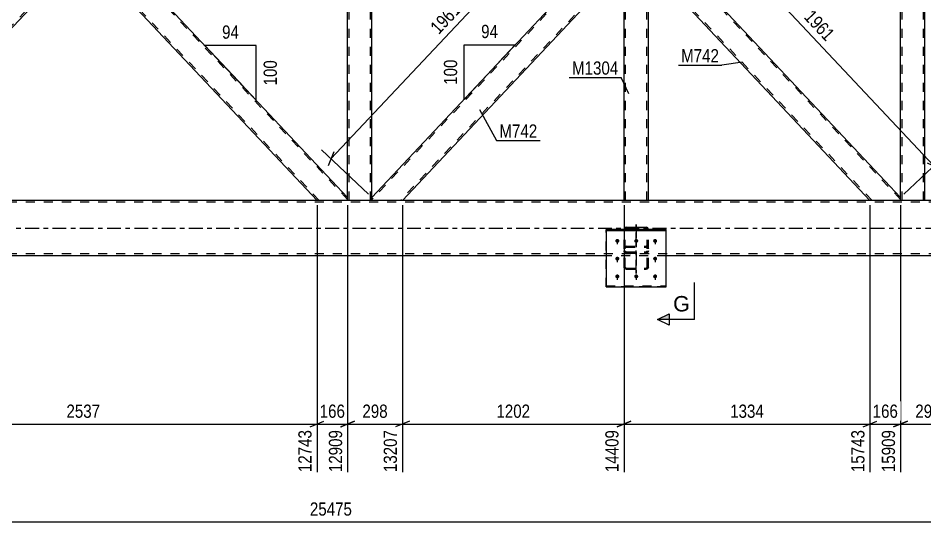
# Model space of a CAD drawing. Header units: millimetres. Extents: x -172 to 1017, y -617 to 224.
# Drawn here: x 356.4 to 553.1, y -191.3 to -82.1 of the extents above; entities that cross this region are included whole.
import ezdxf

# ---------------------------------------------------------------- set-up
doc = ezdxf.new("R2010")
doc.units = ezdxf.units.MM
doc.linetypes.add('DXK_LINE_DOT2', pattern=[3.9198, 1.9599, -1.9599])
doc.linetypes.add('DXK_LINE_DOT3', pattern=[5.9187, 2.979, -0.9799, 0.9799, -0.9799])
doc.styles.add('Arial', font='ARIAL.TTF', dxfattribs={"height": 0.2})
doc.styles.add('Arial Narrow', font='ARIALN.TTF', dxfattribs={"height": 0.2})

# ---------------------------------------------------------------- blocks, each defined once
blk = doc.blocks.new('Part-761545786-1442 - 1372')
at = {"color": 7, "linetype": 'DXK_LINE_DOT2'}
for p, q in [((484, -140.34), (484, -127.91)), ((497, -127.91), (484, -127.91)), ((484, -128.13), (497, -128.13)), ((497, -140.34), (497, -127.91)), ((484, -140.12), (497, -140.12)), ((497, -140.34), (484, -140.34))]:
    blk.add_line(p, q, dxfattribs=at)
blk = doc.blocks.new('Part-761545786-1515 - 1372')
at = {"color": 7, "linetype": 'DXK_LINE_DOT2'}
for p, q in [((553.14, -6), (547.86, -6)), ((547.86, -6.66), (547.86, -6)), ((548.18, -121.6), (548.18, -6)), ((552.82, -121.6), (552.82, -6)), ((553.14, -6.66), (553.14, -6)), ((547.86, -121.6), (547.86, -120.94)), ((553.14, -121.6), (547.86, -121.6)), ((553.14, -121.6), (553.14, -120.94))]:
    blk.add_line(p, q, dxfattribs=at)
at = {"color": 2, "linetype": 'Continuous'}
for p, q in [((547.86, -120.94), (547.86, -6.66)), ((553.14, -120.94), (553.14, -6.66))]:
    blk.add_line(p, q, dxfattribs=at)
blk = doc.blocks.new('Bolt-761545786-1432 - 1372')
at = {"linetype": 'Continuous'}
for points in [[(486.4, -129.97), (486.5, -129.98), (486.58, -130), (486.66, -130.05), (486.73, -130.11), (486.79, -130.18), (486.82, -130.25), (486.84, -130.34), (486.84, -130.43), (486.82, -130.51), (486.79, -130.59), (486.73, -130.66), (486.66, -130.72), (486.58, -130.76), (486.5, -130.79), (486.4, -130.8), (486.31, -130.79), (486.23, -130.76), (486.15, -130.72), (486.08, -130.66), (486.02, -130.59), (485.99, -130.51), (485.97, -130.43), (485.97, -130.34), (485.99, -130.25), (486.02, -130.18), (486.08, -130.11), (486.15, -130.05), (486.23, -130), (486.31, -129.98)], [(490.5, -129.97), (490.6, -129.98), (490.68, -130), (490.76, -130.05), (490.83, -130.11), (490.89, -130.18), (490.92, -130.25), (490.94, -130.34), (490.94, -130.43), (490.92, -130.51), (490.89, -130.59), (490.83, -130.66), (490.76, -130.72), (490.68, -130.76), (490.6, -130.79), (490.5, -130.8), (490.41, -130.79), (490.33, -130.76), (490.25, -130.72), (490.18, -130.66), (490.12, -130.59), (490.09, -130.51), (490.07, -130.43), (490.07, -130.34), (490.09, -130.25), (490.12, -130.18), (490.18, -130.11), (490.25, -130.05), (490.33, -130), (490.41, -129.98)], [(494.6, -129.97), (494.7, -129.98), (494.78, -130), (494.86, -130.05), (494.93, -130.11), (494.99, -130.18), (495.02, -130.25), (495.04, -130.34), (495.04, -130.43), (495.02, -130.51), (494.99, -130.59), (494.93, -130.66), (494.86, -130.72), (494.78, -130.76), (494.7, -130.79), (494.6, -130.8), (494.51, -130.79), (494.43, -130.76), (494.35, -130.72), (494.28, -130.66), (494.22, -130.59), (494.19, -130.51), (494.17, -130.43), (494.17, -130.34), (494.19, -130.25), (494.22, -130.18), (494.28, -130.11), (494.35, -130.05), (494.43, -130), (494.51, -129.98)], [(486.4, -133.82), (486.5, -133.83), (486.58, -133.86), (486.66, -133.9), (486.73, -133.96), (486.79, -134.03), (486.82, -134.11), (486.84, -134.19), (486.84, -134.28), (486.82, -134.36), (486.79, -134.44), (486.73, -134.51), (486.66, -134.57), (486.58, -134.61), (486.5, -134.64), (486.4, -134.65), (486.31, -134.64), (486.23, -134.61), (486.15, -134.57), (486.08, -134.51), (486.02, -134.44), (485.99, -134.36), (485.97, -134.28), (485.97, -134.19), (485.99, -134.11), (486.02, -134.03), (486.08, -133.96), (486.15, -133.9), (486.23, -133.86), (486.31, -133.83)], [(494.6, -133.82), (494.7, -133.83), (494.78, -133.86), (494.86, -133.9), (494.93, -133.96), (494.99, -134.03), (495.02, -134.11), (495.04, -134.19), (495.04, -134.28), (495.02, -134.36), (494.99, -134.44), (494.93, -134.51), (494.86, -134.57), (494.78, -134.61), (494.7, -134.64), (494.6, -134.65), (494.51, -134.64), (494.43, -134.61), (494.35, -134.57), (494.28, -134.51), (494.22, -134.44), (494.19, -134.36), (494.17, -134.28), (494.17, -134.19), (494.19, -134.11), (494.22, -134.03), (494.28, -133.96), (494.35, -133.9), (494.43, -133.86), (494.51, -133.83)], [(486.4, -137.67), (486.5, -137.68), (486.58, -137.71), (486.66, -137.75), (486.73, -137.81), (486.79, -137.88), (486.82, -137.96), (486.84, -138.04), (486.84, -138.13), (486.82, -138.22), (486.79, -138.29), (486.73, -138.36), (486.66, -138.42), (486.58, -138.47), (486.5, -138.49), (486.4, -138.5), (486.31, -138.49), (486.23, -138.47), (486.15, -138.42), (486.08, -138.36), (486.02, -138.29), (485.99, -138.22), (485.97, -138.13), (485.97, -138.04), (485.99, -137.96), (486.02, -137.88), (486.08, -137.81), (486.15, -137.75), (486.23, -137.71), (486.31, -137.68)], [(490.5, -137.67), (490.6, -137.68), (490.68, -137.71), (490.76, -137.75), (490.83, -137.81), (490.89, -137.88), (490.92, -137.96), (490.94, -138.04), (490.94, -138.13), (490.92, -138.22), (490.89, -138.29), (490.83, -138.36), (490.76, -138.42), (490.68, -138.47), (490.6, -138.49), (490.5, -138.5), (490.41, -138.49), (490.33, -138.47), (490.25, -138.42), (490.18, -138.36), (490.12, -138.29), (490.09, -138.22), (490.07, -138.13), (490.07, -138.04), (490.09, -137.96), (490.12, -137.88), (490.18, -137.81), (490.25, -137.75), (490.33, -137.71), (490.41, -137.68)], [(494.6, -137.67), (494.7, -137.68), (494.78, -137.71), (494.86, -137.75), (494.93, -137.81), (494.99, -137.88), (495.02, -137.96), (495.04, -138.04), (495.04, -138.13), (495.02, -138.22), (494.99, -138.29), (494.93, -138.36), (494.86, -138.42), (494.78, -138.47), (494.7, -138.49), (494.6, -138.5), (494.51, -138.49), (494.43, -138.47), (494.35, -138.42), (494.28, -138.36), (494.22, -138.29), (494.19, -138.22), (494.17, -138.13), (494.17, -138.04), (494.19, -137.96), (494.22, -137.88), (494.28, -137.81), (494.35, -137.75), (494.43, -137.71), (494.51, -137.68)]]:
    blk.add_hatch(color=1, dxfattribs=at).paths.add_polyline_path(points)
at = {"color": 1, "linetype": 'Continuous'}
for p, q in [((486.4, -129.99), (486.4, -131.12)), ((490.5, -129.99), (490.5, -131.12)), ((494.6, -129.99), (494.6, -131.12)), ((486.4, -133.84), (486.4, -134.97)), ((494.6, -133.84), (494.6, -134.97)), ((486.4, -137.69), (486.4, -138.83)), ((490.5, -137.69), (490.5, -138.83)), ((494.6, -137.69), (494.6, -138.83))]:
    blk.add_line(p, q, dxfattribs=at)
blk = doc.blocks.new('Part-761545786-1435 - 1372')
at = {"color": 2, "linetype": 'Continuous'}
for p, q in [((497, -127.91), (484, -127.91)), ((484, -127.91), (484, -140.34)), ((484, -128.13), (497, -128.13)), ((497, -140.34), (497, -127.91)), ((484, -140.34), (497, -140.34))]:
    blk.add_line(p, q, dxfattribs=at)
at = {"color": 7, "linetype": 'DXK_LINE_DOT2'}
blk.add_line((484, -140.12), (497, -140.12), dxfattribs=at)
blk = doc.blocks.new('Bolt-761545786-1441 - 1372')
at = {"color": 1, "linetype": 'DXK_LINE_DOT2'}
for p, q in [((486.4, -129.99), (486.4, -131.12)), ((490.5, -129.99), (490.5, -131.12)), ((494.6, -129.99), (494.6, -131.12)), ((486.4, -133.84), (486.4, -134.97)), ((494.6, -133.84), (494.6, -134.97)), ((486.4, -137.69), (486.4, -138.83)), ((490.5, -137.69), (490.5, -138.83)), ((494.6, -137.69), (494.6, -138.83))]:
    blk.add_line(p, q, dxfattribs=at)
blk = doc.blocks.new('Part-761545786-1462 - 1372')
at = {"color": 7, "linetype": 'DXK_LINE_DOT2'}
for p, q in [((487.9, -127.75), (487.86, -127.94)), ((488.1, -127.94), (488.12, -127.84)), ((488.12, -127.84), (488.17, -127.76)), ((488.34, -127.43), (488.16, -127.47)), ((488.17, -127.76), (488.25, -127.71)), ((488.25, -127.71), (488.34, -127.69)), ((488.34, -127.43), (492.66, -127.43)), ((488.34, -127.69), (492.66, -127.69)), ((492.85, -127.47), (492.66, -127.43)), ((492.66, -127.69), (492.76, -127.71)), ((492.76, -127.71), (492.83, -127.76)), ((492.83, -127.76), (492.89, -127.84)), ((492.89, -127.84), (492.9, -127.94)), ((493.14, -127.94), (493.11, -127.75)), ((487.86, -136.05), (487.86, -127.94)), ((488.1, -136.05), (488.1, -127.94)), ((492.9, -136.05), (492.9, -127.94)), ((493.14, -136.05), (493.14, -127.94)), ((487.86, -131.99), (487.9, -131.81)), ((487.9, -131.81), (488, -131.67)), ((488, -131.67), (488.16, -131.57)), ((488.17, -131.83), (488.12, -131.9)), ((488.16, -131.57), (488.34, -131.54)), ((488.25, -131.78), (488.17, -131.83)), ((488.34, -131.76), (488.25, -131.78)), ((488.34, -131.54), (492.66, -131.54)), ((488.34, -131.76), (492.66, -131.76)), ((492.66, -131.54), (492.85, -131.57)), ((492.76, -131.78), (492.66, -131.76)), ((492.83, -131.83), (492.76, -131.78)), ((492.89, -131.9), (492.83, -131.83)), ((492.85, -131.57), (493, -131.67)), ((493, -131.67), (493.11, -131.81)), ((493.11, -131.81), (493.14, -131.99)), ((487.86, -132.54), (487.9, -132.73)), ((488.12, -131.9), (488.1, -131.99)), ((488.12, -132.64), (488.1, -132.54)), ((488.17, -132.72), (488.12, -132.64)), ((488.16, -133.01), (488.34, -133.05)), ((488.25, -132.77), (488.17, -132.72)), ((488.34, -132.79), (488.25, -132.77)), ((488.34, -132.79), (492.66, -132.79)), ((488.34, -133.05), (492.66, -133.05)), ((492.76, -132.77), (492.66, -132.79)), ((492.66, -133.05), (492.85, -133.01)), ((492.83, -132.72), (492.76, -132.77)), ((492.89, -132.64), (492.83, -132.72)), ((492.9, -131.99), (492.89, -131.9)), ((492.9, -132.54), (492.89, -132.64)), ((493.11, -132.73), (493.14, -132.54)), ((487.9, -136.22), (487.86, -136.05)), ((488, -136.36), (487.9, -136.22)), ((488.16, -136.46), (488, -136.36)), ((488.1, -136.05), (488.12, -136.13)), ((488.12, -136.13), (488.17, -136.21)), ((488.34, -136.5), (488.16, -136.46)), ((488.17, -136.21), (488.25, -136.25)), ((488.25, -136.25), (488.34, -136.27)), ((488.34, -136.27), (492.66, -136.27)), ((488.34, -136.5), (492.66, -136.5)), ((492.66, -136.27), (492.76, -136.25)), ((492.85, -136.46), (492.66, -136.5)), ((492.76, -136.25), (492.83, -136.21)), ((492.83, -136.21), (492.89, -136.13)), ((493, -136.36), (492.85, -136.46)), ((492.89, -136.13), (492.9, -136.05)), ((493.11, -136.22), (493, -136.36)), ((493.14, -136.05), (493.11, -136.22))]:
    blk.add_line(p, q, dxfattribs=at)
at = {"color": 7, "linetype": 'DXK_LINE_DOT3'}
blk.add_line((490.5, -137.44), (490.5, -126.82), dxfattribs=at)
at = {"color": 7, "linetype": 'DXK_LINE_DOT2'}
for centre, start, end in [((488.36, -127.92), 114.32, 159.2417), ((492.64, -127.92), 20.7583, 65.68), ((488.36, -132.56), 200.7583, 245.68), ((492.64, -132.56), 294.32, 339.2417)]:
    blk.add_arc(centre, 0.496, start, end, dxfattribs=at)
blk = doc.blocks.new('Part-761545786-1478 - 1372')
at = {"color": 2, "linetype": 'Continuous'}
for p, q in [((494.13, -63.8), (493.14, -64.85)), ((493.14, -69.53), (493.14, -64.85)), ((547.86, -120.94), (494.13, -63.8)), ((493.14, -70.46), (493.14, -69.53)), ((541.23, -121.6), (493.14, -70.46)), ((547.86, -121.6), (547.86, -120.94))]:
    blk.add_line(p, q, dxfattribs=at)
at = {"color": 7, "linetype": 'DXK_LINE_DOT2'}
for p, q in [((547.86, -121.41), (493.91, -64.03)), ((493.14, -70.39), (493.14, -69.53)), ((493.14, -69.99), (493.14, -69.88)), ((541.67, -121.6), (493.14, -69.99)), ((547.86, -121.6), (541.23, -121.6))]:
    blk.add_line(p, q, dxfattribs=at)
blk = doc.blocks.new('Part-761545786-1494 - 1372')
at = {"color": 2, "linetype": 'Continuous'}
for p, q in [((487.87, -127.91), (487.9, -127.75)), ((488.16, -127.47), (488.34, -127.43)), ((488.34, -127.43), (492.66, -127.43)), ((492.66, -127.43), (492.85, -127.47)), ((493.11, -127.75), (493.14, -127.91))]:
    blk.add_line(p, q, dxfattribs=at)
at = {"color": 7, "linetype": 'DXK_LINE_DOT2'}
for p, q in [((488.12, -127.84), (488.1, -127.94)), ((488.17, -127.76), (488.12, -127.84)), ((488.25, -127.71), (488.17, -127.76)), ((488.34, -127.69), (488.25, -127.71)), ((488.34, -127.69), (492.66, -127.69)), ((492.76, -127.71), (492.66, -127.69)), ((492.83, -127.76), (492.76, -127.71)), ((492.89, -127.84), (492.83, -127.76)), ((492.9, -127.94), (492.89, -127.84)), ((487.86, -127.94), (487.87, -127.91)), ((487.86, -136.05), (487.86, -127.94)), ((488.1, -136.05), (488.1, -127.94)), ((492.9, -136.05), (492.9, -127.94)), ((493.14, -127.91), (493.14, -127.94)), ((493.14, -136.05), (493.14, -127.94)), ((487.9, -131.81), (487.86, -131.99)), ((488, -131.67), (487.9, -131.81)), ((488.16, -131.57), (488, -131.67)), ((488.12, -131.9), (488.17, -131.83)), ((488.34, -131.54), (488.16, -131.57)), ((488.17, -131.83), (488.25, -131.78)), ((488.25, -131.78), (488.34, -131.76)), ((488.34, -131.54), (492.66, -131.54)), ((488.34, -131.76), (492.66, -131.76)), ((492.85, -131.57), (492.66, -131.54)), ((492.66, -131.76), (492.76, -131.78)), ((492.76, -131.78), (492.83, -131.83)), ((492.83, -131.83), (492.89, -131.9)), ((493, -131.67), (492.85, -131.57)), ((493.11, -131.81), (493, -131.67)), ((493.14, -131.99), (493.11, -131.81)), ((487.9, -132.73), (487.86, -132.54)), ((488.1, -131.99), (488.12, -131.9)), ((488.1, -132.54), (488.12, -132.64)), ((488.12, -132.64), (488.17, -132.72)), ((488.34, -133.05), (488.16, -133.01)), ((488.17, -132.72), (488.25, -132.77)), ((488.25, -132.77), (488.34, -132.79)), ((488.34, -132.79), (492.66, -132.79)), ((488.34, -133.05), (492.66, -133.05)), ((492.66, -132.79), (492.76, -132.77)), ((492.85, -133.01), (492.66, -133.05)), ((492.76, -132.77), (492.83, -132.72)), ((492.83, -132.72), (492.89, -132.64)), ((492.89, -131.9), (492.9, -131.99)), ((492.89, -132.64), (492.9, -132.54)), ((493.14, -132.54), (493.11, -132.73)), ((487.86, -136.05), (487.9, -136.22)), ((487.9, -136.22), (488, -136.36)), ((488, -136.36), (488.16, -136.46)), ((488.12, -136.13), (488.1, -136.05)), ((488.17, -136.21), (488.12, -136.13)), ((488.16, -136.46), (488.34, -136.5)), ((488.25, -136.25), (488.17, -136.21)), ((488.34, -136.27), (488.25, -136.25)), ((488.34, -136.27), (492.66, -136.27)), ((488.34, -136.5), (492.66, -136.5)), ((492.76, -136.25), (492.66, -136.27)), ((492.66, -136.5), (492.85, -136.46)), ((492.83, -136.21), (492.76, -136.25)), ((492.89, -136.13), (492.83, -136.21)), ((492.85, -136.46), (493, -136.36)), ((492.9, -136.05), (492.89, -136.13)), ((493, -136.36), (493.11, -136.22)), ((493.11, -136.22), (493.14, -136.05))]:
    blk.add_line(p, q, dxfattribs=at)
at = {"color": 7, "linetype": 'DXK_LINE_DOT3'}
blk.add_line((490.5, -126.82), (490.5, -137.44), dxfattribs=at)
at = {"color": 2, "linetype": 'Continuous'}
for centre, start, end in [((488.36, -127.92), 114.32, 159.2417), ((492.64, -127.92), 20.7583, 65.68)]:
    blk.add_arc(centre, 0.496, start, end, dxfattribs=at)
at = {"color": 7, "linetype": 'DXK_LINE_DOT2'}
for centre, start, end in [((488.36, -132.56), 200.7583, 245.68), ((492.64, -132.56), 294.32, 339.2417)]:
    blk.add_arc(centre, 0.496, start, end, dxfattribs=at)
blk = doc.blocks.new('Part-761545786-1510 - 1372')
at = {"color": 7, "linetype": 'DXK_LINE_DOT2'}
for p, q in [((493.14, -6), (487.86, -6)), ((487.86, -6.49), (487.86, -6)), ((488.18, -121.6), (488.18, -6)), ((492.82, -121.6), (492.82, -6)), ((493.14, -6.49), (493.14, -6)), ((487.86, -70.46), (487.86, -57.14)), ((493.14, -70.46), (493.14, -57.14)), ((493.14, -121.6), (487.86, -121.6))]:
    blk.add_line(p, q, dxfattribs=at)
at = {"color": 2, "linetype": 'Continuous'}
for p, q in [((487.86, -57.14), (487.86, -6.49)), ((493.14, -57.14), (493.14, -6.49)), ((487.86, -121.6), (487.86, -70.46)), ((493.14, -121.6), (493.14, -70.46))]:
    blk.add_line(p, q, dxfattribs=at)
blk = doc.blocks.new('Part-761545786-1563 - 1372')
at = {"color": 2, "linetype": 'Continuous'}
for p, q in [((374.13, -63.8), (370.51, -67.65)), ((427.87, -120.94), (374.13, -63.8)), ((421.24, -121.6), (370.51, -67.65)), ((427.87, -121.6), (427.87, -120.94))]:
    blk.add_line(p, q, dxfattribs=at)
at = {"color": 7, "linetype": 'DXK_LINE_DOT2'}
for p, q in [((427.87, -121.41), (373.91, -64.03)), ((370.72, -67.42), (370.74, -67.4)), ((421.68, -121.6), (370.72, -67.42)), ((427.87, -121.6), (421.24, -121.6))]:
    blk.add_line(p, q, dxfattribs=at)
blk = doc.blocks.new('Part-761545786-1530 - 1372')
at = {"color": 2, "linetype": 'Continuous'}
for p, q in [((486.88, -63.8), (433.15, -120.94)), ((487.86, -64.85), (486.88, -63.8)), ((487.86, -64.85), (487.86, -70.46)), ((487.86, -70.46), (439.77, -121.6)), ((433.15, -121.6), (433.15, -120.94))]:
    blk.add_line(p, q, dxfattribs=at)
at = {"color": 7, "linetype": 'DXK_LINE_DOT2'}
for p, q in [((487.1, -64.03), (433.15, -121.41)), ((487.86, -69.99), (439.34, -121.6)), ((439.77, -121.6), (433.15, -121.6))]:
    blk.add_line(p, q, dxfattribs=at)
blk = doc.blocks.new('Part-761545786-1619 - 1372')
at = {"color": 7, "linetype": 'DXK_LINE_DOT2'}
for p, q in [((873.5, -121.6), (-46.86, -121.6)), ((873.5, -122), (-62.3, -122)), ((873.5, -133.2), (-62.3, -133.2)), ((497, -133.6), (484, -133.6))]:
    blk.add_line(p, q, dxfattribs=at)
at = {"color": 2, "linetype": 'Continuous'}
for p, q in [((868.7, -121.6), (68.1, -121.6)), ((484, -133.6), (317, -133.6)), ((664, -133.6), (497, -133.6))]:
    blk.add_line(p, q, dxfattribs=at)
at = {"color": 7, "linetype": 'DXK_LINE_DOT3'}
blk.add_line((-62.3, -127.6), (873.5, -127.6), dxfattribs=at)
blk = doc.blocks.new('Part-761545786-1906 - 1372')
at = {"color": 7, "linetype": 'DXK_LINE_DOT2'}
for p, q in [((421.68, -6), (313.14, -121.41)), ((427.87, -6.19), (319.33, -121.6)), ((427.87, -6), (421.24, -6)), ((370.51, -59.95), (366.88, -63.8)), ((374.13, -63.8), (370.51, -67.65)), ((319.77, -121.6), (313.14, -121.6))]:
    blk.add_line(p, q, dxfattribs=at)
at = {"color": 2, "linetype": 'Continuous'}
for p, q in [((421.24, -6), (370.51, -59.95)), ((427.87, -6.66), (374.13, -63.8)), ((427.87, -6.66), (427.87, -6)), ((366.88, -63.8), (313.14, -120.94)), ((370.51, -67.65), (319.77, -121.6)), ((313.14, -121.6), (313.14, -120.94))]:
    blk.add_line(p, q, dxfattribs=at)
blk = doc.blocks.new('Part-761545786-1956 - 1372')
at = {"color": 7, "linetype": 'DXK_LINE_DOT2'}
for p, q in [((433.15, -6), (427.87, -6)), ((427.87, -6.66), (427.87, -6)), ((428.19, -121.6), (428.19, -6)), ((432.83, -121.6), (432.83, -6)), ((433.15, -6.66), (433.15, -6)), ((427.87, -121.6), (427.87, -120.94)), ((433.15, -121.6), (427.87, -121.6)), ((433.15, -121.6), (433.15, -120.94))]:
    blk.add_line(p, q, dxfattribs=at)
at = {"color": 2, "linetype": 'Continuous'}
for p, q in [((427.87, -120.94), (427.87, -6.66)), ((433.15, -120.94), (433.15, -6.66))]:
    blk.add_line(p, q, dxfattribs=at)
blk = doc.blocks.new('StraightDimension-761545786-2503 - 1372')
at = {"color": 7, "linetype": 'Continuous'}
blk.add_line((-81, -191.32), (929.5, -191.32), dxfattribs=at)
at = {"color": 0}
blk.add_wipeout([(429.42, -190.57), (429.42, -186.37), (419.08, -186.37), (419.08, -190.57)], dxfattribs=at)
at = {"color": 3, "style": 'Arial Narrow'}
blk.add_text('25475', height=2.863, dxfattribs=at).set_placement((419.68, -189.97))
blk = doc.blocks.new('StraightDimension-761545786-2577 - 1372')
at = {"color": 7, "linetype": 'Continuous'}
for p, q in [((486.15, -63.11), (475.92, -53.49)), ((477.4, -56.95), (478.58, -53.94)), ((424.26, -112.58), (477.99, -55.44)), ((432.42, -120.25), (422.19, -110.63)), ((424.85, -111.08), (423.67, -114.09))]:
    blk.add_line(p, q, dxfattribs=at)
at = {"color": 0}
blk.add_wipeout([(453.5, -80.4), (450.44, -77.52), (444.61, -83.72), (447.67, -86.6)], dxfattribs=at)
at = {"color": 3, "style": 'Arial Narrow'}
blk.add_text('1961', height=2.863, rotation=46.7591, dxfattribs=at).set_placement((447.64, -85.75))
blk = doc.blocks.new('StraightDimension-761545786-2958 - 1372')
at = {"color": 7, "linetype": 'Continuous'}
for p, q in [((421.24, -122.6), (421.24, -180.54)), ((427.87, -122.6), (427.87, -180.54)), ((419.74, -170.7), (422.74, -169.5)), ((421.24, -170.1), (427.87, -170.1)), ((429.37, -169.5), (426.37, -170.7))]:
    blk.add_line(p, q, dxfattribs=at)
at = {"color": 0}
blk.add_wipeout([(427.9, -169.35), (427.9, -165.15), (421.21, -165.15), (421.21, -169.35)], dxfattribs=at)
at = {"color": 0, "linetype": 'Continuous'}
blk.add_wipeout([(427.27, -170.8), (423.07, -170.8), (423.07, -181.14), (427.27, -181.14)], dxfattribs=at)
at = {"color": 3, "style": 'Arial Narrow'}
blk.add_text('166', height=2.863, dxfattribs=at).set_placement((421.81, -168.75))
at = {"color": 3, "linetype": 'Continuous', "style": 'Arial Narrow'}
blk.add_text('12909', height=2.863, rotation=90.0002, dxfattribs=at).set_placement((426.67, -180.54))
blk = doc.blocks.new('StraightDimension-761545786-2936 - 1372')
at = {"color": 7, "linetype": 'Continuous'}
for p, q in [((439.77, -122.6), (439.77, -180.54)), ((487.86, -122.6), (487.86, -180.54)), ((441.27, -169.5), (438.27, -170.7)), ((439.77, -170.1), (487.86, -170.1)), ((486.36, -170.7), (489.36, -169.5))]:
    blk.add_line(p, q, dxfattribs=at)
at = {"color": 0}
blk.add_wipeout([(468.08, -169.35), (468.08, -165.15), (459.56, -165.15), (459.56, -169.35)], dxfattribs=at)
at = {"color": 0, "linetype": 'Continuous'}
blk.add_wipeout([(487.26, -170.8), (483.06, -170.8), (483.06, -181.14), (487.26, -181.14)], dxfattribs=at)
at = {"color": 3, "style": 'Arial Narrow'}
blk.add_text('1202', height=2.863, dxfattribs=at).set_placement((460.16, -168.75))
at = {"color": 3, "linetype": 'Continuous', "style": 'Arial Narrow'}
blk.add_text('14409', height=2.863, rotation=90.0002, dxfattribs=at).set_placement((486.66, -180.54))
blk = doc.blocks.new('StraightDimension-761545786-2947 - 1372')
at = {"color": 7, "linetype": 'Continuous'}
for p, q in [((427.87, -122.6), (427.87, -180.54)), ((439.77, -122.6), (439.77, -180.54)), ((426.37, -170.7), (429.37, -169.5)), ((427.87, -170.1), (439.77, -170.1)), ((441.27, -169.5), (438.27, -170.7))]:
    blk.add_line(p, q, dxfattribs=at)
at = {"color": 0}
blk.add_wipeout([(437.16, -169.35), (437.16, -165.15), (430.48, -165.15), (430.48, -169.35)], dxfattribs=at)
at = {"color": 0, "linetype": 'Continuous'}
blk.add_wipeout([(439.17, -170.8), (434.97, -170.8), (434.97, -181.14), (439.17, -181.14)], dxfattribs=at)
at = {"color": 3, "style": 'Arial Narrow'}
blk.add_text('298', height=2.863, dxfattribs=at).set_placement((431.08, -168.75))
at = {"color": 3, "linetype": 'Continuous', "style": 'Arial Narrow'}
blk.add_text('13207', height=2.863, rotation=90.0002, dxfattribs=at).set_placement((438.57, -180.54))
blk = doc.blocks.new('AngleDimension-761545786-3378 - 1372')
at = {"color": 7, "linetype": 'Continuous'}
for p, q in [((405.35, -97), (396.91, -88.03)), ((408.01, -88.03), (396.91, -88.03)), ((408.01, -99.83), (396.91, -88.03)), ((408.01, -99.83), (408.01, -88.03))]:
    blk.add_line(p, q, dxfattribs=at)
at = {"color": 0}
for points in [[(404.89, -87.13), (404.89, -82.93), (400.03, -82.93), (400.03, -87.13)], [(413.11, -90.58), (408.91, -90.58), (408.91, -97.27), (413.11, -97.27)]]:
    blk.add_wipeout(points, dxfattribs=at)
at = {"color": 3, "style": 'Arial Narrow'}
blk.add_text('94', height=2.863, dxfattribs=at).set_placement((400.63, -86.53))
blk.add_text('100', height=2.863, rotation=90.0002, dxfattribs=at).set_placement((412.51, -96.67))
blk = doc.blocks.new('StraightDimension-761545786-2603 - 1372')
at = {"color": 7, "linetype": 'Continuous'}
for p, q in [((494.86, -63.11), (503.46, -55.03)), ((502.85, -57.66), (499.92, -56.3)), ((501.38, -56.98), (555.11, -114.12)), ((548.59, -120.25), (557.19, -112.17)), ((553.65, -113.44), (556.58, -114.8))]:
    blk.add_line(p, q, dxfattribs=at)
at = {"color": 0}
blk.add_wipeout([(531.71, -88.14), (534.77, -85.26), (528.94, -79.06), (525.88, -81.93)], dxfattribs=at)
at = {"color": 3, "style": 'Arial Narrow'}
blk.add_text('1961', height=2.863, rotation=-46.7591, dxfattribs=at).set_placement((526.73, -81.96))
blk = doc.blocks.new('StraightDimension-761545786-2903 - 1372')
at = {"color": 7, "linetype": 'Continuous'}
for p, q in [((547.86, -122.6), (547.86, -180.54)), ((559.77, -122.6), (559.77, -180.54)), ((546.36, -170.7), (549.36, -169.5)), ((547.86, -170.1), (559.77, -170.1)), ((561.27, -169.5), (558.27, -170.7))]:
    blk.add_line(p, q, dxfattribs=at)
at = {"color": 0}
blk.add_wipeout([(557.16, -169.35), (557.16, -165.15), (550.47, -165.15), (550.47, -169.35)], dxfattribs=at)
at = {"color": 0, "linetype": 'Continuous'}
blk.add_wipeout([(559.17, -170.8), (554.97, -170.8), (554.97, -181.14), (559.17, -181.14)], dxfattribs=at)
at = {"color": 3, "style": 'Arial Narrow'}
blk.add_text('298', height=2.863, dxfattribs=at).set_placement((551.07, -168.75))
at = {"color": 3, "linetype": 'Continuous', "style": 'Arial Narrow'}
blk.add_text('16207', height=2.863, rotation=90.0002, dxfattribs=at).set_placement((558.57, -180.54))
blk = doc.blocks.new('StraightDimension-761545786-2914 - 1372')
at = {"color": 7, "linetype": 'Continuous'}
for p, q in [((541.23, -122.6), (541.23, -180.54)), ((547.86, -122.6), (547.86, -180.54)), ((539.73, -170.7), (542.73, -169.5)), ((541.23, -170.1), (547.86, -170.1)), ((549.36, -169.5), (546.36, -170.7))]:
    blk.add_line(p, q, dxfattribs=at)
at = {"color": 0}
blk.add_wipeout([(547.89, -169.35), (547.89, -165.15), (541.21, -165.15), (541.21, -169.35)], dxfattribs=at)
at = {"color": 0, "linetype": 'Continuous'}
blk.add_wipeout([(547.26, -170.8), (543.06, -170.8), (543.06, -181.14), (547.26, -181.14)], dxfattribs=at)
at = {"color": 3, "style": 'Arial Narrow'}
blk.add_text('166', height=2.863, dxfattribs=at).set_placement((541.81, -168.75))
at = {"color": 3, "linetype": 'Continuous', "style": 'Arial Narrow'}
blk.add_text('15909', height=2.863, rotation=90.0002, dxfattribs=at).set_placement((546.66, -180.54))
blk = doc.blocks.new('StraightDimension-761545786-2925 - 1372')
at = {"color": 7, "linetype": 'Continuous'}
for p, q in [((487.86, -122.6), (487.86, -180.54)), ((541.23, -122.6), (541.23, -180.54)), ((489.36, -169.5), (486.36, -170.7)), ((487.86, -170.1), (541.23, -170.1)), ((539.73, -170.7), (542.73, -169.5))]:
    blk.add_line(p, q, dxfattribs=at)
at = {"color": 0}
blk.add_wipeout([(518.81, -169.35), (518.81, -165.15), (510.29, -165.15), (510.29, -169.35)], dxfattribs=at)
at = {"color": 0, "linetype": 'Continuous'}
blk.add_wipeout([(540.63, -170.8), (536.43, -170.8), (536.43, -181.14), (540.63, -181.14)], dxfattribs=at)
at = {"color": 3, "style": 'Arial Narrow'}
blk.add_text('1334', height=2.863, dxfattribs=at).set_placement((510.89, -168.75))
at = {"color": 3, "linetype": 'Continuous', "style": 'Arial Narrow'}
blk.add_text('15743', height=2.863, rotation=90.0002, dxfattribs=at).set_placement((540.03, -180.54))
blk = doc.blocks.new('StraightDimension-761545786-2969 - 1372')
at = {"color": 7, "linetype": 'Continuous'}
for p, q in [((319.77, -122.6), (319.77, -180.54)), ((421.24, -122.6), (421.24, -180.54)), ((321.27, -169.5), (318.27, -170.7)), ((319.77, -170.1), (421.24, -170.1)), ((419.74, -170.7), (422.74, -169.5))]:
    blk.add_line(p, q, dxfattribs=at)
at = {"color": 0}
blk.add_wipeout([(374.76, -169.35), (374.76, -165.15), (366.25, -165.15), (366.25, -169.35)], dxfattribs=at)
at = {"color": 0, "linetype": 'Continuous'}
blk.add_wipeout([(420.64, -170.8), (416.44, -170.8), (416.44, -181.14), (420.64, -181.14)], dxfattribs=at)
at = {"color": 3, "style": 'Arial Narrow'}
blk.add_text('2537', height=2.863, dxfattribs=at).set_placement((366.85, -168.75))
at = {"color": 3, "linetype": 'Continuous', "style": 'Arial Narrow'}
blk.add_text('12743', height=2.863, rotation=90.0002, dxfattribs=at).set_placement((420.04, -180.54))
blk = doc.blocks.new('AngleDimension-761545786-7801 - 1372')
at = {"color": 7, "linetype": 'Continuous'}
for p, q in [((453.13, -87.89), (464.22, -87.89)), ((453.13, -99.69), (464.22, -87.89)), ((453.13, -99.69), (453.13, -87.89)), ((460.7, -91.64), (464.22, -87.89))]:
    blk.add_line(p, q, dxfattribs=at)
at = {"color": 0}
for points in [[(461.1, -86.99), (461.1, -82.79), (456.25, -82.79), (456.25, -86.99)], [(452.23, -90.45), (448.03, -90.45), (448.03, -97.14), (452.23, -97.14)]]:
    blk.add_wipeout(points, dxfattribs=at)
at = {"color": 3, "style": 'Arial Narrow'}
blk.add_text('94', height=2.863, dxfattribs=at).set_placement((456.85, -86.39))
blk.add_text('100', height=2.863, rotation=90.0002, dxfattribs=at).set_placement((451.63, -96.54))
blk = doc.blocks.new('Mark-761545786-1506 - 1372')
at = {"color": 0}
blk.add_wipeout([(486.62, -94.33), (486.62, -91.33), (476.57, -91.33), (476.57, -94.33)], dxfattribs=at)
blk.add_wipeout([(486.62, -94.33), (486.62, -91.33), (476.57, -91.33), (476.57, -94.33)], dxfattribs=at)
at = {"color": 30, "linetype": 'Continuous'}
for p in [(475.97, -94.93), (488.93, -98.47)]:
    blk.add_line(p, (487.22, -94.93), dxfattribs=at)
at = {"color": 3, "style": 'Arial Narrow'}
blk.add_text('M1304', height=2.863, dxfattribs=at).set_placement((476.57, -94.33))
blk = doc.blocks.new('SectionMark-761545786-12990 - 1372')
at = {"color": 6, "linetype": 'Continuous'}
for p, q in [((495.14, 15.74), (497.64, 16.99)), ((503.14, 15.74), (495.14, 15.74)), ((503.14, 15.74), (503.14, 7.74)), ((503.14, -147.43), (503.14, -139.43)), ((503.14, -147.43), (495.14, -147.43)), ((497.64, -148.68), (495.14, -147.43))]:
    blk.add_line(p, q, dxfattribs=at)
at = {"color": 0, "linetype": 'Continuous'}
for points in [[(502.14, 10.49), (502.14, 13.99), (498.51, 13.99), (498.51, 10.49)], [(502.14, -145.68), (502.14, -142.18), (498.51, -142.18), (498.51, -145.68)]]:
    blk.add_wipeout(points, dxfattribs=at)
at = {"linetype": 'Continuous'}
for points in [[(497.64, 15.74), (497.64, 14.49), (495.14, 15.74)], [(497.64, -146.18), (497.64, -147.43), (495.14, -147.43)]]:
    blk.add_hatch(color=6, dxfattribs=at).paths.add_polyline_path(points)
at = {"color": 6, "linetype": 'Continuous'}
for p, q in [((497.64, 14.49), (497.64, 16.99)), ((495.14, 15.74), (497.64, 14.49)), ((495.14, -147.43), (497.64, -146.18)), ((497.64, -146.18), (497.64, -148.68))]:
    blk.add_line(p, q, dxfattribs=at)
at = {"color": 3, "linetype": 'Continuous', "style": 'Arial'}
for p in [(498.51, 10.49), (498.51, -145.68)]:
    blk.add_text('G', height=3.34, dxfattribs=at).set_placement(p)
blk = doc.blocks.new('Mark-761545786-1526 - 1372')
at = {"color": 0}
blk.add_wipeout([(469.03, -107.99), (469.03, -104.99), (460.81, -104.99), (460.81, -107.99)], dxfattribs=at)
blk.add_wipeout([(469.03, -107.99), (469.03, -104.99), (460.81, -104.99), (460.81, -107.99)], dxfattribs=at)
at = {"color": 30, "linetype": 'Continuous'}
for p, q in [((456.52, -101.88), (460.21, -108.59)), ((460.21, -108.59), (469.63, -108.59))]:
    blk.add_line(p, q, dxfattribs=at)
at = {"color": 3, "style": 'Arial Narrow'}
blk.add_text('M742', height=2.863, dxfattribs=at).set_placement((460.81, -107.99))
blk = doc.blocks.new('Mark-761545786-1474 - 1372')
at = {"color": 0}
blk.add_wipeout([(508.47, -91.66), (508.47, -88.66), (500.24, -88.66), (500.24, -91.66)], dxfattribs=at)
blk.add_wipeout([(508.47, -91.66), (508.47, -88.66), (500.24, -88.66), (500.24, -91.66)], dxfattribs=at)
at = {"color": 30, "linetype": 'Continuous'}
for p in [(499.64, -92.26), (513.57, -91.65)]:
    blk.add_line(p, (509.07, -92.26), dxfattribs=at)
at = {"color": 3, "style": 'Arial Narrow'}
blk.add_text('M742', height=2.863, dxfattribs=at).set_placement((500.24, -91.66))

msp = doc.modelspace()

# ---------------------------------------------------------------- block references
for name in ['Part-761545786-1906 - 1372', 'Part-761545786-1956 - 1372', 'Part-761545786-1510 - 1372', 'Part-761545786-1515 - 1372', 'Part-761545786-1563 - 1372', 'Part-761545786-1530 - 1372', 'Part-761545786-1478 - 1372', 'Part-761545786-1619 - 1372', 'Part-761545786-1462 - 1372', 'Part-761545786-1494 - 1372', 'Part-761545786-1442 - 1372', 'Part-761545786-1435 - 1372', 'Bolt-761545786-1432 - 1372', 'Bolt-761545786-1441 - 1372']:
    msp.add_blockref(name, (0, 0))

# ---------------------------------------------------------------- next in the draw order: block references
msp.add_blockref('StraightDimension-761545786-2503 - 1372', (0, 0))

# ---------------------------------------------------------------- next in the draw order: block references
for name in ['StraightDimension-761545786-2577 - 1372', 'StraightDimension-761545786-2603 - 1372', 'AngleDimension-761545786-3378 - 1372', 'StraightDimension-761545786-2958 - 1372', 'StraightDimension-761545786-2936 - 1372', 'StraightDimension-761545786-2903 - 1372']:
    msp.add_blockref(name, (0, 0))

# ---------------------------------------------------------------- next in the draw order: block references
for name in ['AngleDimension-761545786-7801 - 1372', 'Mark-761545786-1506 - 1372', 'Mark-761545786-1526 - 1372', 'StraightDimension-761545786-2969 - 1372', 'StraightDimension-761545786-2947 - 1372', 'StraightDimension-761545786-2914 - 1372']:
    msp.add_blockref(name, (0, 0))

# ---------------------------------------------------------------- next in the draw order: block references
msp.add_blockref('StraightDimension-761545786-2925 - 1372', (0, 0))

# ---------------------------------------------------------------- next in the draw order: block references
msp.add_blockref('SectionMark-761545786-12990 - 1372', (0, 0))

# ---------------------------------------------------------------- next in the draw order: block references
msp.add_blockref('Mark-761545786-1474 - 1372', (0, 0))

doc.saveas('drawing.dxf')
